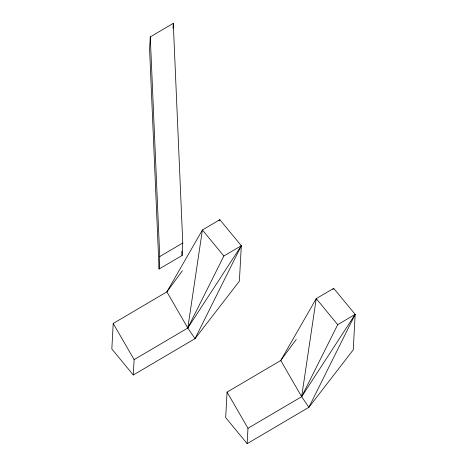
<?xml version="1.0" encoding="UTF-8"?>
<svg xmlns="http://www.w3.org/2000/svg" width="467" height="467" viewBox="0 0 467 467"><rect width="100%" height="100%" fill="white"/><g stroke="black" fill="none" stroke-linecap="round" stroke-linejoin="round"><path stroke-width="0.7" d="M113.212 323.456L111.835 348.966L133.288 375.001L195.031 338.657L239.39 281.163L241.311 245.735L219.852 219.694L202.392 229.974L166.888 291.857L113.212 323.456L134.122 359.631L133.288 375.001M150.275 36.899L149.598 49.379L159.066 269.039L182.083 255.49L182.755 243.009L173.286 23.35L150.275 36.899L159.743 256.558L159.066 269.039M173.023 28.207L173.286 23.35M227.073 392.105L225.689 417.615L247.148 443.65L308.885 407.306L353.25 349.812L355.165 314.384L333.712 288.349L316.252 298.623L280.749 360.506L227.073 392.105L247.977 428.28L247.148 443.65M134.122 359.631L187.798 328.032L223.851 256.015L241.311 245.735L195.031 338.657L187.798 328.032L166.888 291.857L182.393 270.737M247.977 428.28L301.653 396.681L337.711 324.664L355.165 314.384L308.885 407.306L301.653 396.681L280.749 360.506L296.247 339.386M241.311 245.735L187.798 328.032L202.392 229.974L223.851 256.015M355.165 314.384L301.653 396.681L316.252 298.623L337.711 324.664M218.994 220.868L219.852 219.694M332.848 289.522L333.712 288.349M159.743 256.558L182.755 243.009M181.891 251.129L182.083 255.49"/></g></svg>
